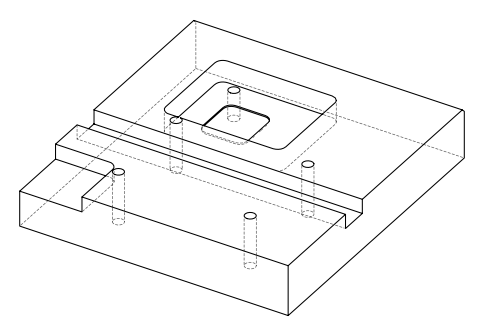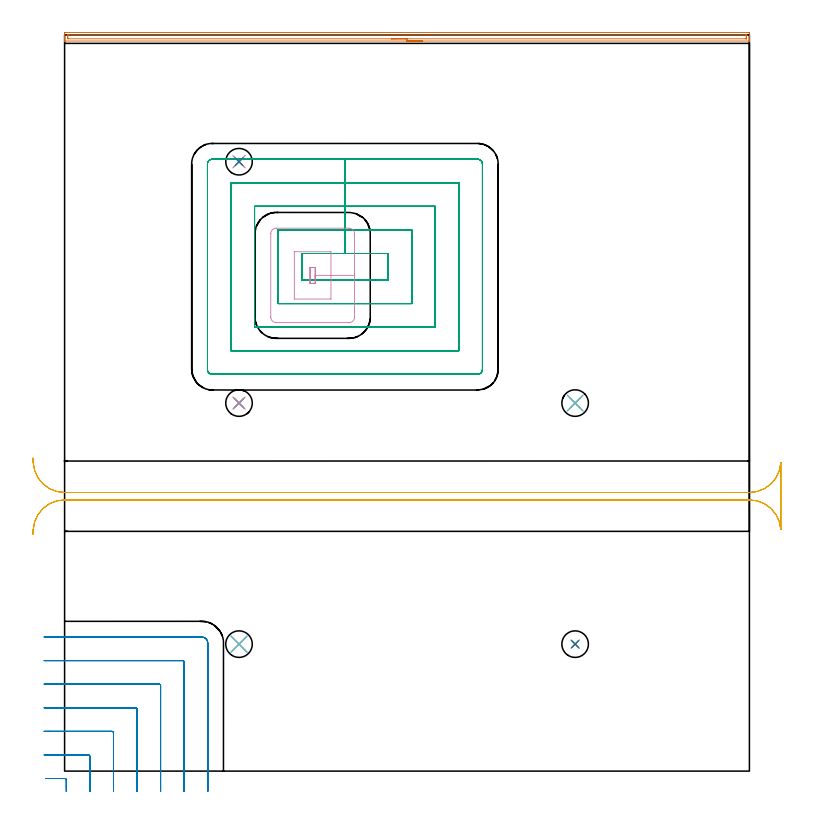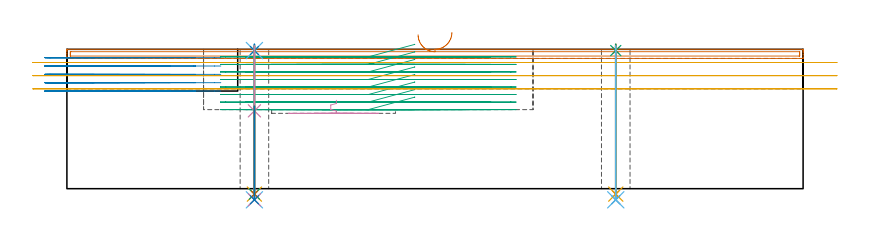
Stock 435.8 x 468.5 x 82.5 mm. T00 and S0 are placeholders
(PLAN: 20 operations, 13 tool changes, 59.1 min)
(1 AREA_MILL | FG_CHAMFER_SURFACE | UGT0205_001 | 7.16 min | 6354 mm3)
(2 MILL_CORNER_NOTCH_RECTANGULAR | CORNER_NOTCH_RECTANGULAR | UGT0201_094 | Follow Part, ap 5, ae 75% | 8.69 min | 236993 mm3)
(3 MILL_RECTANGULAR_POCKET | POCKET_RECTANGULAR_STRAIGHT | UGT0201_094 | Follow Part, ap 5, ae 75% | 32.57 min | 1087089 mm3)
(4 MILL_RECTANGULAR_POCKET_1 | POCKET_RECTANGULAR_STRAIGHT_1 | UGT0201_094 | Follow Part, ap 5, ae 75% | 0.89 min | 12575 mm3)
(5 MILL_RECTANGULAR_SLOT | SLOT_RECTANGULAR | UGT0201_019 | Follow Part, ap 10, ae 75% | 6.3 min | 455949 mm3)
(6 SPOT_DRILL | STEP1HOLE | NXT0321_9005460120000 | 0.03 min | 85 mm3)
(7 SPOT_DRILL_1 | STEP1HOLE_1 | NXT0321_9005460120000 | 0.03 min | 11 mm3)
(8 SPOT_DRILL_2 | STEP1HOLE_2 | NXT0321_9005460120000 | 0.03 min | 73 mm3)
(9 SPOT_DRILL_3 | STEP1HOLE_3 | NXT0321_9005460120000 | 0.03 min | 36 mm3)
(10 SPOT_DRILL_4 | STEP1HOLE_4 | NXT0321_9005460120000 | 0.04 min | 21 mm3)
(11 DRILL_THROUGH_HOLE_INTO_CENTER | STEP1HOLE | NXT0301_065 | 0.35 min | 5758 mm3)
(12 DRILL_TO_ENLARGE_THROUGH_HOLE | STEP1HOLE | UGT0301_292 | 0.37 min | 12932 mm3)
(13 DRILL_THROUGH_HOLE_INTO_CENTER_1 | STEP1HOLE_1 | NXT0301_065 | 0.35 min | 5619 mm3)
(14 DRILL_TO_ENLARGE_THROUGH_HOLE_1 | STEP1HOLE_1 | UGT0301_292 | 0.37 min | 12653 mm3)
(15 DRILL_THROUGH_HOLE_INTO_CENTER_2 | STEP1HOLE_2 | NXT0301_065 | 0.35 min | 5773 mm3)
(16 DRILL_TO_ENLARGE_THROUGH_HOLE_2 | STEP1HOLE_2 | UGT0301_292 | 0.37 min | 12644 mm3)
(17 DRILL_THROUGH_HOLE_INTO_CENTER_3 | STEP1HOLE_3 | NXT0301_065 | 0.35 min | 5835 mm3)
(18 DRILL_TO_ENLARGE_THROUGH_HOLE_3 | STEP1HOLE_3 | UGT0301_292 | 0.37 min | 12657 mm3)
(19 DRILL_THROUGH_HOLE_INTO_CENTER_4 | STEP1HOLE_4 | NXT0301_065 | 0.22 min | 3277 mm3)
(20 DRILL_TO_ENLARGE_THROUGH_HOLE_4 | STEP1HOLE_4 | UGT0301_292 | 0.23 min | 7202 mm3)
(TOOL UGT0205_001 | Chamfer Mill 20 x 3 x 45 deg. | D20 FL50 Z2)
(TOOL UGT0201_094 | End mill 20 mm | D20 FL38 Z4)
(TOOL UGT0201_019 | End mill 40 mm | D40 FL63 Z6)
(TOOL NXT0321_9005460120000 | NC Spot Drill, 142deg, 12mm, Carbide, Uncoated | D12 PA142 FL30 Z2)
(TOOL NXT0301_065 | Carbide Drill 9.4mm [860.1-0940-075A1-MM 2214] | D9.4 PA140 FL98 Z2)
(TOOL UGT0301_292 | Twist Drill 16.9 mm | D16.9 PA118 FL120 Z2)
(OP 1 AREA_MILL)
G17 G21 G94 G90
T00 M6
G54
G17 G0 G90 X227.9 Y464.6 S1061 M3
G43 Z92.5 H0
G94 G1 X227.862 Z91.628 F250.
X227.748 Z90.763
X227.559 Z89.912
X227.297 Z89.08
X226.963 Z88.274
X226.56 Z87.5
X226.092 Z86.764
X225.56 Z86.072
X224.971 Z85.429
X224.328 Z84.839
X223.636 Z84.308
X222.9 Z83.84
X222.126 Z83.437
X221.32 Z83.103
X220.488 Z82.841
X219.636 Z82.652
X218.772 Z82.538
X217.9 Z82.5
X0.182
X0.009 Y464.603 Z82.488
X0.007 Y464.618 Z82.473
X0. Y464.998 Z82.102
Y465.255 Z81.845
Y465.974 Z81.121
Y467.217 Z79.88
Y468.626 Z78.469
Y469.248 Z77.848
X0.003 Y469.51 Z77.586
X0.009 Y469.991 Z77.105
X0.139 Y469.995 Z77.103
X0.629 Y470. Z77.1
X434.676
X435.171 Y469.999 Z77.101
X435.661 Y469.995 Z77.103
X435.791 Y469.991 Z77.105
X435.8 Y469.51 Z77.586
Y467.742 Z79.353
Y466.333 Z80.763
Y465.974 Z81.121
Y465.255 Z81.845
Y464.998 Z82.102
X435.793 Y464.618 Z82.473
X435.791 Y464.603 Z82.488
X435.62 Y464.6 Z82.5
X217.9
Y466.014 Z81.086
X2.375 Y466.015 Z81.085
X2.018 Y466.021 Z81.079
X2.01 Y466.136 Z80.964
X2.003 Y466.383 Z80.717
X2.001 Y466.858 Z80.242
X2. Y467.27 Z79.83
Y467.742 Z79.358
X2.002 Y468.153 Z78.947
X2.01 Y468.566 Z78.534
X2.013 Y468.58 Z78.52
X2.019 Y468.582 Z78.518
X2.044 Y468.584 Z78.516
X2.097 Y468.585 Z78.515
X2.204 Y468.586 Z78.514
X433.425 Y468.585 Z78.515
X433.782 Y468.579 Z78.521
X433.79 Y468.464 Z78.636
X433.797 Y468.217 Z78.883
X433.799 Y467.742 Z79.358
X433.8 Y467.33 Z79.77
Y466.858 Z80.242
X433.798 Y466.447 Z80.653
X433.79 Y466.034 Z81.066
X433.787 Y466.02 Z81.08
X433.781 Y466.018 Z81.082
X433.756 Y466.016 Z81.084
X433.703 Y466.015 Z81.085
X433.596 Y466.014 Z81.086
X217.9
X217.028 Z81.124
X216.164 Z81.238
X215.312 Z81.426
X214.48 Z81.689
X213.674 Z82.023
X212.9 Z82.425
X212.164 Z82.894
X211.472 Z83.425
X210.829 Z84.015
X210.24 Z84.658
X209.708 Z85.35
X209.24 Z86.086
X208.837 Z86.86
X208.503 Z87.666
X208.241 Z88.498
X208.052 Z89.349
X207.938 Z90.214
X207.9 Z91.086
G0 Z92.5
M5
M2
(OP 2 MILL_CORNER_NOTCH_RECTANGULAR)
G17 G21 G94 G90
T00 M6
G54
G17 G0 G90 X1.1 Y-13. S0 M3
G43 Z92.5 H0
Z77.56
G94 G1 Y-10. F250.
Y-5.693 F500.
G3 X0.107 Y-4.7 R1.
G1 X-8.827
X-11.827 F250.
G0 Z92.5
X16.1 Y-13.
Z77.56
G1 Y-10.
Y9.307 F500.
G3 X15.107 Y10.3 R1.
G1 X-10.
X-13. F250.
G0 Z92.5
X31.1 Y-13.
Z77.56
G1 Y-10.
Y24.306 F500.
G3 X30.106 Y25.3 R1.
G1 X-10.
X-13. F250.
G0 Z92.5
X46.1 Y-13.
Z77.56
G1 Y-10.
Y39.306 F500.
G3 X45.106 Y40.3 R1.
G1 X-10.
X-13. F250.
G0 Z92.5
X61.1 Y-13.
Z77.56
G1 Y-10.
Y54.305 F500.
G3 X60.105 Y55.3 R1.
G1 X-10.
X-13. F250.
G0 Z92.5
X76.1 Y-13.
Z77.56
G1 Y-10.
Y69.305 F500.
G3 X75.105 Y70.3 R1.
G1 X-10.
X-13. F250.
G0 Z92.5
X91.1 Y-13.
Z77.56
G1 Y-10.
Y81.5 F500.
G3 X87.3 Y85.3 R3.8
G1 X-10.
X-13. F250.
G0 Z92.5
X1.1 Y-13.
Z72.62
G1 Y-10.
Y-5.693 F500.
G3 X0.107 Y-4.7 R1.
G1 X-8.827
X-11.827 F250.
G0 Z92.5
X16.1 Y-13.
Z72.62
G1 Y-10.
Y9.307 F500.
G3 X15.107 Y10.3 R1.
G1 X-10.
X-13. F250.
G0 Z92.5
X31.1 Y-13.
Z72.62
G1 Y-10.
Y24.306 F500.
G3 X30.106 Y25.3 R1.
G1 X-10.
X-13. F250.
G0 Z92.5
X46.1 Y-13.
Z72.62
G1 Y-10.
Y39.306 F500.
G3 X45.106 Y40.3 R1.
G1 X-10.
X-13. F250.
G0 Z92.5
X61.1 Y-13.
Z72.62
G1 Y-10.
Y54.305 F500.
G3 X60.105 Y55.3 R1.
G1 X-10.
X-13. F250.
G0 Z92.5
X76.1 Y-13.
Z72.62
G1 Y-10.
Y69.305 F500.
G3 X75.105 Y70.3 R1.
G1 X-10.
X-13. F250.
G0 Z92.5
X91.1 Y-13.
Z72.62
G1 Y-10.
Y81.5 F500.
G3 X87.3 Y85.3 R3.8
G1 X-10.
X-13. F250.
G0 Z92.5
X1.1 Y-13.
Z67.68
G1 Y-10.
Y-5.693 F500.
G3 X0.107 Y-4.7 R1.
G1 X-8.827
X-11.827 F250.
G0 Z92.5
X16.1 Y-13.
Z67.68
G1 Y-10.
Y9.307 F500.
G3 X15.107 Y10.3 R1.
G1 X-10.
X-13. F250.
G0 Z92.5
X31.1 Y-13.
Z67.68
G1 Y-10.
Y24.306 F500.
G3 X30.106 Y25.3 R1.
G1 X-10.
X-13. F250.
G0 Z92.5
X46.1 Y-13.
Z67.68
G1 Y-10.
Y39.306 F500.
G3 X45.106 Y40.3 R1.
G1 X-10.
X-13. F250.
G0 Z92.5
X61.1 Y-13.
Z67.68
G1 Y-10.
Y54.305 F500.
G3 X60.105 Y55.3 R1.
G1 X-10.
X-13. F250.
G0 Z92.5
X76.1 Y-13.
Z67.68
G1 Y-10.
Y69.305 F500.
G3 X75.105 Y70.3 R1.
G1 X-10.
X-13. F250.
G0 Z92.5
X91.1 Y-13.
Z67.68
G1 Y-10.
Y81.5 F500.
G3 X87.3 Y85.3 R3.8
G1 X-10.
X-13. F250.
G0 Z92.5
X1.1 Y-13.
Z62.74
G1 Y-10.
Y-5.693 F500.
G3 X0.107 Y-4.7 R1.
G1 X-8.827
X-11.827 F250.
G0 Z92.5
X16.1 Y-13.
Z62.74
G1 Y-10.
Y9.307 F500.
G3 X15.107 Y10.3 R1.
G1 X-10.
X-13. F250.
G0 Z92.5
X31.1 Y-13.
Z62.74
G1 Y-10.
Y24.306 F500.
G3 X30.106 Y25.3 R1.
G1 X-10.
X-13. F250.
G0 Z92.5
X46.1 Y-13.
Z62.74
G1 Y-10.
Y39.306 F500.
G3 X45.106 Y40.3 R1.
G1 X-10.
X-13. F250.
G0 Z92.5
X61.1 Y-13.
Z62.74
G1 Y-10.
Y54.305 F500.
G3 X60.105 Y55.3 R1.
G1 X-10.
X-13. F250.
G0 Z92.5
X76.1 Y-13.
Z62.74
G1 Y-10.
Y69.305 F500.
G3 X75.105 Y70.3 R1.
G1 X-10.
X-13. F250.
G0 Z92.5
X91.1 Y-13.
Z62.74
G1 Y-10.
Y81.5 F500.
G3 X87.3 Y85.3 R3.8
G1 X-10.
X-13. F250.
G0 Z92.5
X1.1 Y-13.
Z57.8
G1 Y-10.
Y-5.693 F500.
G3 X0.107 Y-4.7 R1.
G1 X-8.827
X-11.827 F250.
G0 Z92.5
X16.1 Y-13.
Z57.8
G1 Y-10.
Y9.307 F500.
G3 X15.107 Y10.3 R1.
G1 X-10.
X-13. F250.
G0 Z92.5
X31.1 Y-13.
Z57.8
G1 Y-10.
Y24.306 F500.
G3 X30.106 Y25.3 R1.
G1 X-10.
X-13. F250.
G0 Z92.5
X46.1 Y-13.
Z57.8
G1 Y-10.
Y39.306 F500.
G3 X45.106 Y40.3 R1.
G1 X-10.
X-13. F250.
G0 Z92.5
X61.1 Y-13.
Z57.8
G1 Y-10.
Y54.305 F500.
G3 X60.105 Y55.3 R1.
G1 X-10.
X-13. F250.
G0 Z92.5
X76.1 Y-13.
Z57.8
G1 Y-10.
Y69.305 F500.
G3 X75.105 Y70.3 R1.
G1 X-10.
X-13. F250.
G0 Z92.5
X91.1 Y-13.
Z57.8
G1 Y-10.
Y81.5 F500.
G3 X87.3 Y85.3 R3.8
G1 X-10.
X-13. F250.
G0 Z92.5
M5
M2
(OP 3 MILL_RECTANGULAR_POCKET)
G17 G21 G94 G90
T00 M6
G54
G17 G0 G90 X205.9 Y329.05 S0 M3
G43 Z92.5 H0
Z85.5
G94 G1 Y329.4 Z85.406 F250.
X178.4 Z78.037
X150.9 F500.
Y312.5
X205.9
Y329.4
X178.4
Y344.4
X135.9
Y297.5
X220.9
Y344.4
X178.4
Y359.4
X120.9
Y282.5
X235.9
Y359.4
X178.4
Y374.4
X105.9
Y267.5
X250.9
Y374.4
X178.4
Y389.4
X94.
G3 X90.9 Y386.3 R3.1
G1 Y255.6
G3 X94. Y252.5 R3.1
G1 X262.8
G3 X265.9 Y255.6 R3.1
G1 Y386.3
G3 X262.8 Y389.4 R3.1
G1 X178.4
X177.4
G0 X205.9 Y329.05 Z81.037
G1 Y329.4 Z80.944 F250.
X178.4 Z73.575
X150.9 F500.
Y312.5
X205.9
Y329.4
X178.4
Y344.4
X135.9
Y297.5
X220.9
Y344.4
X178.4
Y359.4
X120.9
Y282.5
X235.9
Y359.4
X178.4
Y374.4
X105.9
Y267.5
X250.9
Y374.4
X178.4
Y389.4
X94.
G3 X90.9 Y386.3 R3.1
G1 Y255.6
G3 X94. Y252.5 R3.1
G1 X262.8
G3 X265.9 Y255.6 R3.1
G1 Y386.3
G3 X262.8 Y389.4 R3.1
G1 X178.4
X177.4
G0 X205.9 Y329.05 Z76.575
G1 Y329.4 Z76.481 F250.
X178.4 Z69.112
X150.9 F500.
Y312.5
X205.9
Y329.4
X178.4
Y344.4
X135.9
Y297.5
X220.9
Y344.4
X178.4
Y359.4
X120.9
Y282.5
X235.9
Y359.4
X178.4
Y374.4
X105.9
Y267.5
X250.9
Y374.4
X178.4
Y389.4
X94.
G3 X90.9 Y386.3 R3.1
G1 Y255.6
G3 X94. Y252.5 R3.1
G1 X262.8
G3 X265.9 Y255.6 R3.1
G1 Y386.3
G3 X262.8 Y389.4 R3.1
G1 X178.4
X177.4
G0 X205.9 Y329.05 Z72.112
G1 Y329.4 Z72.019 F250.
X178.4 Z64.65
X150.9 F500.
Y312.5
X205.9
Y329.4
X178.4
Y344.4
X135.9
Y297.5
X220.9
Y344.4
X178.4
Y359.4
X120.9
Y282.5
X235.9
Y359.4
X178.4
Y374.4
X105.9
Y267.5
X250.9
Y374.4
X178.4
Y389.4
X94.
G3 X90.9 Y386.3 R3.1
G1 Y255.6
G3 X94. Y252.5 R3.1
G1 X262.8
G3 X265.9 Y255.6 R3.1
G1 Y386.3
G3 X262.8 Y389.4 R3.1
G1 X178.4
X177.4
G0 X205.9 Y329.05 Z67.65
G1 Y329.4 Z67.556 F250.
X178.4 Z60.187
X150.9 F500.
Y312.5
X205.9
Y329.4
X178.4
Y344.4
X135.9
Y297.5
X220.9
Y344.4
X178.4
Y359.4
X120.9
Y282.5
X235.9
Y359.4
X178.4
Y374.4
X105.9
Y267.5
X250.9
Y374.4
X178.4
Y389.4
X94.
G3 X90.9 Y386.3 R3.1
G1 Y255.6
G3 X94. Y252.5 R3.1
G1 X262.8
G3 X265.9 Y255.6 R3.1
G1 Y386.3
G3 X262.8 Y389.4 R3.1
G1 X178.4
X177.4
G0 X205.9 Y329.05 Z63.187
G1 Y329.4 Z63.094 F250.
X178.4 Z55.725
X150.9 F500.
Y312.5
X205.9
Y329.4
X178.4
Y344.4
X135.9
Y297.5
X220.9
Y344.4
X178.4
Y359.4
X120.9
Y282.5
X235.9
Y359.4
X178.4
Y374.4
X105.9
Y267.5
X250.9
Y374.4
X178.4
Y389.4
X94.
G3 X90.9 Y386.3 R3.1
G1 Y255.6
G3 X94. Y252.5 R3.1
G1 X262.8
G3 X265.9 Y255.6 R3.1
G1 Y386.3
G3 X262.8 Y389.4 R3.1
G1 X178.4
X177.4
G0 X205.9 Y329.05 Z58.725
G1 Y329.4 Z58.631 F250.
X178.4 Z51.262
X150.9 F500.
Y312.5
X205.9
Y329.4
X178.4
Y344.4
X135.9
Y297.5
X220.9
Y344.4
X178.4
Y359.4
X120.9
Y282.5
X235.9
Y359.4
X178.4
Y374.4
X105.9
Y267.5
X250.9
Y374.4
X178.4
Y389.4
X94.
G3 X90.9 Y386.3 R3.1
G1 Y255.6
G3 X94. Y252.5 R3.1
G1 X262.8
G3 X265.9 Y255.6 R3.1
G1 Y386.3
G3 X262.8 Y389.4 R3.1
G1 X178.4
X177.4
G0 X205.9 Y329.05 Z54.262
G1 Y329.4 Z54.169 F250.
X178.4 Z46.8
X150.9 F500.
Y312.5
X205.9
Y329.4
X178.4
Y344.4
X135.9
Y297.5
X220.9
Y344.4
X178.4
Y359.4
X120.9
Y282.5
X235.9
Y359.4
X178.4
Y374.4
X105.9
Y267.5
X250.9
Y374.4
X178.4
Y389.4
X94.
G3 X90.9 Y386.3 R3.1
G1 Y255.6
G3 X94. Y252.5 R3.1
G1 X262.8
G3 X265.9 Y255.6 R3.1
G1 Y386.3
G3 X262.8 Y389.4 R3.1
G1 X178.4
X177.4
G0 Z92.5
M5
M2
(OP 4 MILL_RECTANGULAR_POCKET_1)
G17 G21 G94 G90
T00 M6
G54
G17 G0 G90 X159.5 Y313.373 S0 M3
G43 Z92.5 H0
Z52.337
G94 G1 Y320.5 Z50.428 F250.
X156.2 Z49.544
Y310.4 Z46.837
X159.5 Z45.953
Y315.45 Z44.6
Y320.5 F500.
X156.2
Y310.4
X159.5
Y315.45
X169.5
Y330.5
X146.2
Y300.4
X169.5
Y315.45
X184.5
Y342.
G3 X181. Y345.5 R3.5
G1 X134.7
G3 X131.2 Y342. R3.5
G1 Y288.9
G3 X134.7 Y285.4 R3.5
G1 X181.
G3 X184.5 Y288.9 R3.5
G1 Y315.45
Y316.45
G0 Z92.5
M5
M2
(OP 5 MILL_RECTANGULAR_SLOT)
G17 G21 G94 G90
T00 M6
G54
G17 G0 G90 X-20.134 Y150.7 S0 M3
G43 Z92.5 H0
Z74.7
G94 G1 X-19.97 Y153.695 F250.
G2 X0. Y172.6 R20. F500.
G1 X435.8
G2 X455.77 Y153.695 R20.
G1 X455.8
Y196.205
X455.77
G2 X435.8 Y177.3 R20.
G1 X0.
G2 X-19.97 Y196.205 R20.
G1 X-20.134 Y199.2 F250.
G0 Y150.7 Z66.9
G1 X-19.97 Y153.695
G2 X0. Y172.6 R20. F500.
G1 X435.8
G2 X455.77 Y153.695 R20.
G1 X455.8
Y196.205
X455.77
G2 X435.8 Y177.3 R20.
G1 X0.
G2 X-19.97 Y196.205 R20.
G1 X-20.134 Y199.2 F250.
G0 Y150.7 Z59.1
G1 X-19.97 Y153.695
G2 X0. Y172.6 R20. F500.
G1 X435.8
G2 X455.77 Y153.695 R20.
G1 X455.8
Y196.205
X455.77
G2 X435.8 Y177.3 R20.
G1 X0.
G2 X-19.97 Y196.205 R20.
G1 X-20.134 Y199.2 F250.
G0 Z92.5
M5
M2
(OP 6 SPOT_DRILL)
G17 G21 G94 G90
T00 M6
G54
G17 G0 G90 X111. Y80.8 S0 M3
G43 Z92.5 H0
G94 G81 G98 Z81.773 F250. R85.5
G80
M5
M2
(OP 7 SPOT_DRILL_1)
G17 G21 G94 G90
T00 M6
G54
G17 G0 G90 X324.9 Y80.8 S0 M3
G43 Z92.5 H0
G94 G81 G98 Z81.773 F250. R85.5
G80
M5
M2
(OP 8 SPOT_DRILL_2)
G17 G21 G94 G90
T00 M6
G54
G17 G0 G90 X111. Y234.2 S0 M3
G43 Z92.5 H0
G94 G81 G98 Z81.773 F250. R85.5
G80
M5
M2
(OP 9 SPOT_DRILL_3)
G17 G21 G94 G90
T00 M6
G54
G17 G0 G90 X324.9 Y234.2 S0 M3
G43 Z92.5 H0
G94 G81 G98 Z81.773 F250. R85.5
G80
M5
M2
(OP 10 SPOT_DRILL_4)
G17 G21 G94 G90
T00 M6
G54
G17 G0 G90 X111. Y387.8 S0 M3
G43 Z92.5 H0
G94 G81 G98 Z46.073 F250. R49.8
G80
M5
M2
(OP 11 DRILL_THROUGH_HOLE_INTO_CENTER)
G17 G21 G94 G90
T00 M6
G54
G17 G0 G90 X111. Y80.8 S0 M3
G43 Z92.5 H1
G94 G73 G98 Z-3.211 F250. Q8.571 R84.5
G80
M5
M2
(OP 12 DRILL_TO_ENLARGE_THROUGH_HOLE)
G17 G21 G94 G90
T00 M6
G54
G17 G0 G90 X111. Y80.8 S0 M3
G43 Z92.5 H0
G94 G73 G98 Z-6.577 F250. Q14.846 R84.5
G80
M5
M2
(OP 13 DRILL_THROUGH_HOLE_INTO_CENTER_1)
G17 G21 G94 G90
T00 M6
G54
G17 G0 G90 X324.9 Y80.8 S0 M3
G43 Z92.5 H1
G94 G73 G98 Z-3.211 F250. Q8.571 R84.5
G80
M5
M2
(OP 14 DRILL_TO_ENLARGE_THROUGH_HOLE_1)
G17 G21 G94 G90
T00 M6
G54
G17 G0 G90 X324.9 Y80.8 S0 M3
G43 Z92.5 H0
G94 G73 G98 Z-6.577 F250. Q14.846 R84.5
G80
M5
M2
(OP 15 DRILL_THROUGH_HOLE_INTO_CENTER_2)
G17 G21 G94 G90
T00 M6
G54
G17 G0 G90 X111. Y234.2 S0 M3
G43 Z92.5 H1
G94 G73 G98 Z-3.211 F250. Q8.571 R84.5
G80
M5
M2
(OP 16 DRILL_TO_ENLARGE_THROUGH_HOLE_2)
G17 G21 G94 G90
T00 M6
G54
G17 G0 G90 X111. Y234.2 S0 M3
G43 Z92.5 H0
G94 G73 G98 Z-6.577 F250. Q14.846 R84.5
G80
M5
M2
(OP 17 DRILL_THROUGH_HOLE_INTO_CENTER_3)
G17 G21 G94 G90
T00 M6
G54
G17 G0 G90 X324.9 Y234.2 S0 M3
G43 Z92.5 H1
G94 G73 G98 Z-3.211 F250. Q8.571 R84.5
G80
M5
M2
(OP 18 DRILL_TO_ENLARGE_THROUGH_HOLE_3)
G17 G21 G94 G90
T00 M6
G54
G17 G0 G90 X324.9 Y234.2 S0 M3
G43 Z92.5 H0
G94 G73 G98 Z-6.577 F250. Q14.846 R84.5
G80
M5
M2
(OP 19 DRILL_THROUGH_HOLE_INTO_CENTER_4)
G17 G21 G94 G90
T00 M6
G54
G17 G0 G90 X111. Y387.8 S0 M3
G43 Z92.5 H1
G94 G73 G98 Z-3.211 F250. Q8.335 R48.8
G80
M5
M2
(OP 20 DRILL_TO_ENLARGE_THROUGH_HOLE_4)
G17 G21 G94 G90
T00 M6
G54
G17 G0 G90 X111. Y387.8 S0 M3
G43 Z92.5 H0
G94 G73 G98 Z-6.577 F250. Q13.344 R48.8
G80
M5
M2
